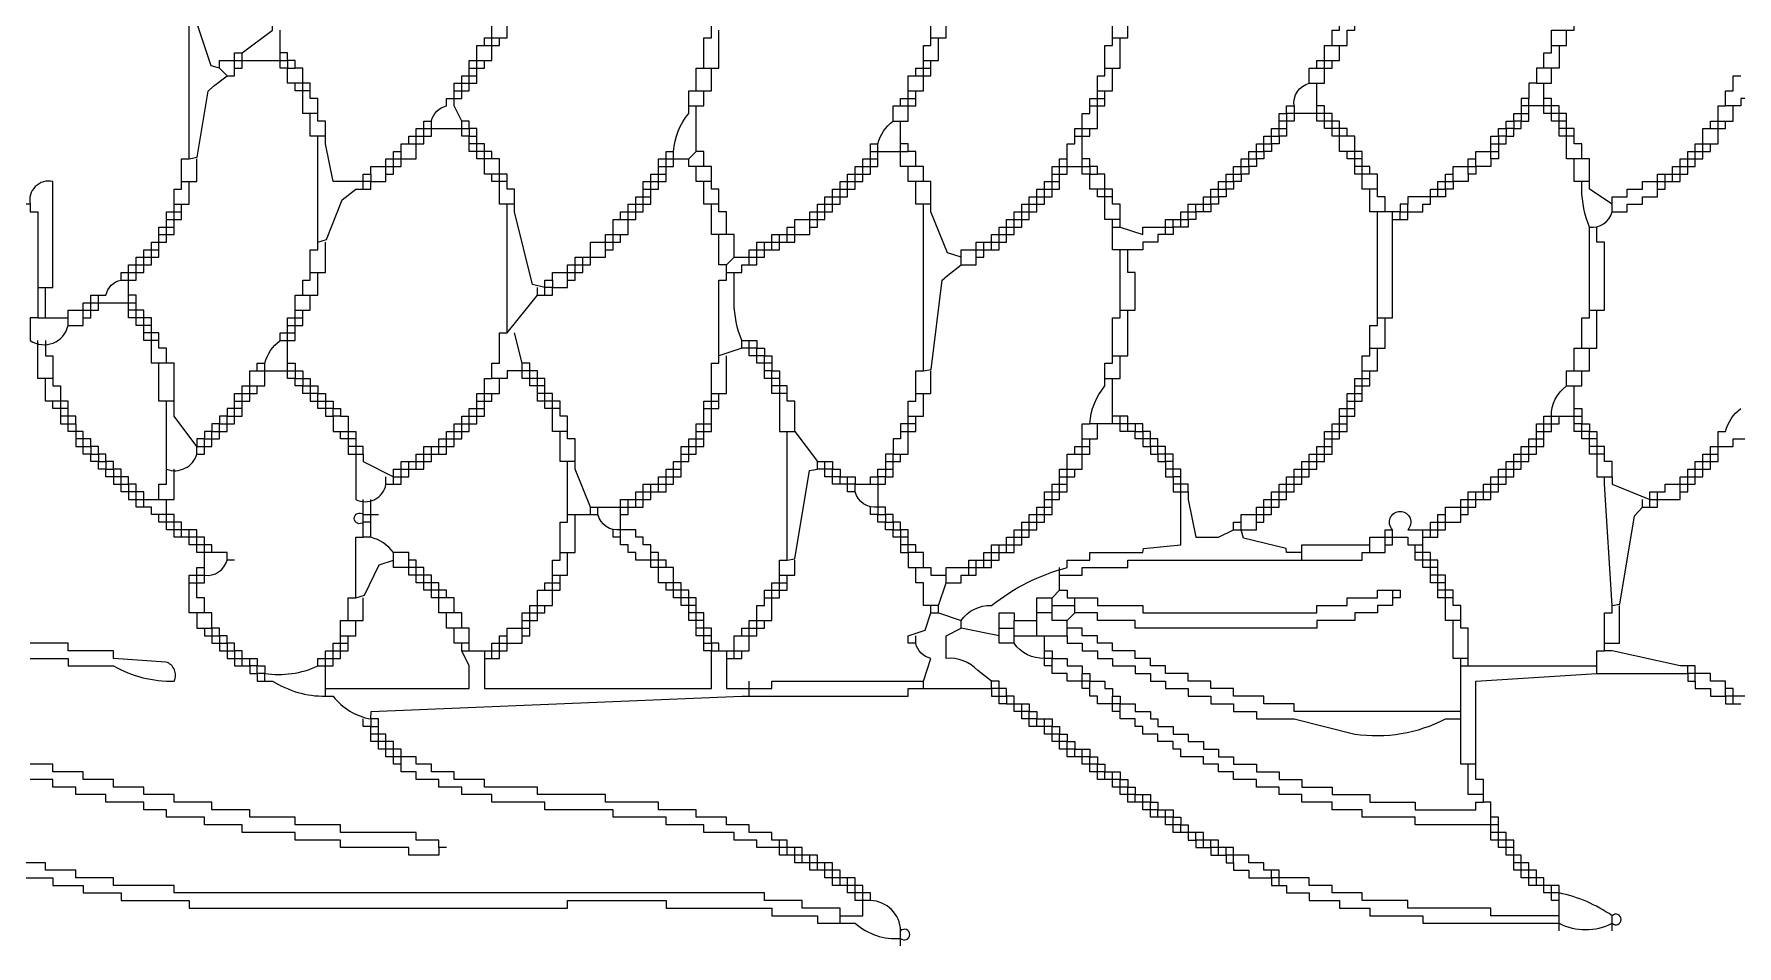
# Model space of a CAD drawing. Extents: x 21 to 958, y 17 to 450.
# Drawn here: x 358.5 to 583.5, y 171 to 291.5 of the extents above; entities that cross this region are included whole.
import ezdxf

# ---------------------------------------------------------------- set-up
doc = ezdxf.new("R2010")
doc.units = 0
doc.layers.get('0').update_dxf_attribs({"linetype": 'CONTINUOUS'})

msp = doc.modelspace()

# ---------------------------------------------------------------- linework, layer by layer
at = {"color": 255, "linetype": 'CONTINUOUS'}
for points in [[(527, 285), (527, 287), (528, 287), (528, 288), (529, 288), (529, 290), (530, 290), (532, 290), (532, 292), (533, 292), (533, 293), (533, 294), (533, 295), (533, 296), (533, 297), (533, 301), (534, 301), (534, 302), (534, 310), (534, 311)], [(447, 287), (447, 291), (448, 291), (448, 292), (448, 297), (449, 297), (449, 298), (449, 307)], [(383, 287), (383, 288), (385, 288), (385, 289), (386, 289), (390, 292), (390, 293), (391, 293), (391, 294), (392, 294), (392, 295), (393, 295), (393, 296), (394, 296), (395, 296), (396, 296), (396, 297), (396, 298), (396, 299), (398, 299), (398, 301)], [(501, 291), (503, 291), (503, 296), (503, 297)], [(414, 284), (415, 284), (415, 285), (416, 285), (417, 285), (417, 286), (417, 287), (417, 288), (417, 290), (418, 290), (418, 291), (419, 291), (419, 293), (420, 293), (422, 293), (422, 295), (422, 296)], [(502, 267), (500, 267), (500, 269), (500, 270), (500, 271), (498, 271), (498, 273), (497, 273), (497, 274), (497, 275), (497, 277), (497, 278), (497, 279), (499, 279), (499, 281), (499, 282), (499, 283), (499, 284), (499, 286), (500, 286), (500, 287), (500, 290), (501, 290), (501, 291), (501, 296)], [(530, 290), (530, 292), (531, 292), (531, 293), (532, 293), (532, 294), (532, 295), (532, 296), (533, 296), (534, 296)], [(558, 287), (558, 289), (559, 289), (559, 290), (559, 292), (560, 292), (562, 292), (562, 295), (562, 296)], [(379, 275), (379, 293), (379, 294)], [(384, 286), (383, 287), (381.9, 287.3), (380, 293)], [(422, 269), (420, 269), (420, 271), (420, 272), (420, 273), (418, 273), (418, 275), (418, 276), (417, 276), (416, 276), (416, 277), (416, 278), (415, 278), (415, 279), (415, 280), (414, 282), (414, 283), (414, 284), (414, 285), (415, 285), (415, 286), (416, 286), (416, 287), (416, 288), (417, 288), (419, 288), (419, 290), (419, 291), (421, 291), (421, 293)], [(477, 291), (479, 291), (479, 293), (479, 294)], [(396, 281), (394, 281), (394, 283), (394, 284), (394, 285), (392, 285), (392, 287), (391, 287), (391, 288), (391, 289), (391, 292)], [(418, 290), (419, 290), (420, 290), (420, 291)], [(476, 288), (478, 288), (478, 290), (478, 291)], [(500, 287), (502, 287), (502, 290), (502, 291)], [(559, 290), (561, 290), (561, 292)], [(375, 265), (376, 265), (377, 265), (377, 266), (377, 267), (377, 268), (377, 269), (377, 271), (378, 271), (378, 272), (378, 275), (379, 275), (380.05, 275.21), (381.49, 283.95), (382.2, 284.6), (384, 286), (385, 286), (385, 287), (385, 288), (386, 288), (386, 289)], [(385, 287), (386, 287), (386, 288), (391, 288), (392, 288), (392, 287), (393, 287)], [(402, 271), (402, 272), (398, 272), (397, 277), (397, 278), (397, 280), (396, 280), (396, 281), (396, 283), (395, 283), (395, 284), (395, 285), (394, 285), (394, 287), (393, 287), (393, 288), (392, 288), (392, 289), (391, 289)], [(416, 287), (417, 287), (418, 287), (418, 288)], [(475, 286), (476, 286), (477, 286), (477, 287), (477, 288)], [(528, 287), (529, 287), (530, 287), (530, 288)], [(560, 290), (560, 289), (560, 287), (558, 287), (557, 287), (557, 285), (556, 285), (556, 283), (555, 283), (555, 282), (555, 281), (555, 280), (554, 280), (554, 279), (553, 279), (553, 278), (552, 278), (552, 277), (552, 276), (552, 275), (551, 275), (551, 274), (549, 274), (549, 273), (548, 273), (548, 272), (546, 272), (546, 271), (545, 271), (545, 270), (544, 270), (543, 270), (540, 270), (540, 269), (539, 269), (539, 268), (540, 268), (540, 269)], [(446, 284), (448, 284), (448, 287)], [(499, 284), (501, 284), (501, 286), (501, 287)], [(557, 285), (559, 285), (559, 287)], [(567, 269), (567, 270), (569, 270), (569, 271), (571, 271), (571, 272), (573, 272), (573, 273), (575, 273), (576, 273), (576, 274), (577, 274), (577, 275), (578, 275), (578, 276), (579, 276), (579, 277), (581, 277), (581, 279), (581, 280), (581, 282), (582, 282), (582, 284), (583, 284), (583, 286), (584, 286)], [(395, 284), (394, 284), (393, 284), (393, 285)], [(445, 282), (447, 282), (447, 284)], [(473, 282), (474, 282), (475, 282), (475, 283), (475, 284)], [(498, 282), (499, 282), (500, 282), (500, 283), (500, 284)], [(536, 271), (536, 273), (535, 273), (534, 273), (533, 273), (533, 274), (533, 275), (533, 276), (531, 276), (531, 278), (530, 278), (530, 279), (529, 279), (529, 280), (528, 280), (528, 281), (528, 282), (528, 285)], [(563, 275), (561, 275), (561, 277), (561, 278), (560, 278), (560, 279), (560, 280), (559, 280), (559, 281), (558, 281), (558, 282), (558, 283), (558, 285)], [(450, 265), (450, 268), (449, 268), (449, 269), (449, 271), (448, 271), (448, 272), (448, 274), (447, 274), (447, 276), (446, 276), (446, 281), (446, 282)], [(472, 280), (472, 282), (473, 282), (473, 283), (474, 283), (475, 283)], [(485, 263), (485, 264), (486, 264), (486, 265), (487, 265), (487, 266), (488, 266), (488, 267), (489, 267), (489, 268), (490, 268), (490, 269), (491, 269), (491, 270), (492, 270), (492, 271), (493, 271), (494, 271), (494, 272), (494, 273), (495, 273), (495, 274), (495, 275), (495, 277), (496, 277), (496, 278), (496, 279), (497, 279), (497, 281), (498, 281), (498, 282), (498, 283), (499, 283), (500, 283)], [(525, 282), (525, 281), (524, 281), (524, 280), (524, 279), (524, 278), (523, 278), (523, 277), (522, 277), (522, 276), (521, 276), (521, 275), (520, 275), (520, 274), (519, 274), (519, 273), (518, 273), (518, 272), (517, 272), (517, 271), (516, 271), (516, 270), (515, 270), (515, 269), (514, 269), (514, 268), (513, 268), (512, 268), (512, 267), (511, 267), (511, 266), (510, 266), (509, 266), (509, 265), (508, 265), (507, 265), (507, 264), (505, 264), (505, 263), (501, 263), (501, 266), (501, 267)], [(539, 267), (539, 268), (537, 268), (537, 270), (536, 270), (536, 271), (534, 271), (534, 273), (534, 274), (534, 275), (534, 276), (533, 276), (533, 278), (532, 278), (532, 279), (531, 279), (531, 280), (530, 280), (530, 281), (529, 281), (529, 282), (528, 282)], [(551, 277), (552, 277), (553, 277), (553, 278), (554, 278), (554, 279), (555, 279), (555, 280), (556, 280), (556, 281), (556, 282), (556, 283)], [(561, 280), (560, 280), (560, 281), (559, 281), (559, 282), (558, 282), (556, 282), (555, 282)], [(567, 268), (567, 269), (564, 271), (564, 272), (564, 275), (563, 275), (563, 277), (562, 277), (562, 278), (562, 279), (561, 279), (561, 280), (561, 281), (560, 281), (560, 282), (559, 282), (559, 283), (558, 283)], [(575, 272), (575, 273), (575, 274), (576, 274), (576, 275), (577, 275), (577, 276), (578, 276), (578, 277), (579, 277), (579, 279), (580, 279), (580, 280), (581, 280), (583, 280), (583, 282)], [(589, 280), (588, 280), (588, 281), (587, 281), (587, 282), (586, 282), (586, 283), (585, 283), (584, 283), (584, 282), (582, 282)], [(397, 278), (395, 278), (395, 280), (395, 281)], [(403, 273), (403, 272), (405, 272), (405, 273), (406, 273), (406, 274), (407, 274), (407, 275), (409, 275), (409, 277), (410, 277), (410, 278), (410, 279), (411, 279), (411, 280)], [(408, 277), (409, 277), (409, 278), (410, 278), (411, 278), (411, 279), (415, 279), (416, 279), (416, 278), (417, 278)], [(426, 257), (426, 258), (424.38, 258.41), (422, 268), (422, 269), (422, 271), (421, 271), (421, 272), (421, 273), (420, 273), (420, 275), (419, 275), (419, 276), (418, 276), (418, 277), (417, 277), (417, 278), (417, 279), (416, 279), (416, 280), (415, 280)], [(475, 274), (473, 274), (473, 276), (473, 277), (473, 280)], [(496, 278), (497, 278), (498, 278), (498, 279)], [(501, 266), (502, 266), (505, 265), (505, 266), (508, 266), (508, 267), (510, 267), (510, 268), (511, 268), (511, 269), (513, 269), (513, 270), (514, 270), (514, 271), (515, 271), (515, 272), (516, 272), (516, 273), (517, 273), (517, 274), (518, 274), (518, 275), (519, 275), (519, 276), (520, 276), (520, 277), (521, 277), (521, 278), (522, 278), (522, 279), (523, 279), (524, 279)], [(532, 278), (531, 278), (531, 279), (530, 279), (530, 280), (529, 280), (529, 281), (528, 281), (525, 281), (525, 280), (524, 280), (523, 280)], [(551, 275), (551, 276), (551, 277), (551, 278), (552, 278), (552, 279), (553, 279), (553, 280), (554, 280), (554, 281), (555, 281), (556, 281)], [(562, 278), (561, 278), (561, 279), (560, 279)], [(580, 279), (581, 279), (582, 279), (582, 280)], [(394, 257), (394, 259), (395, 259), (395, 260), (395, 263), (396, 263), (396, 264), (396, 277), (396, 278)], [(419, 275), (418, 275), (417, 275), (417, 276), (417, 277), (416, 277)], [(450, 260), (452, 260), (452, 261), (453, 261), (453, 262), (454, 262), (455, 262), (455, 263), (456, 263), (457, 263), (457, 264), (458, 264), (459, 264), (459, 265), (461, 265), (461, 266), (462, 266), (462, 267), (463, 267), (463, 268), (464, 268), (464, 269), (465, 269), (465, 270), (466, 270), (466, 271), (467, 271), (467, 272), (468, 272), (468, 273), (468, 274), (469, 274), (470, 274), (470, 275), (470, 276), (470, 277)], [(378, 272), (380, 272), (380, 275)], [(405, 273), (405, 274), (406, 274), (406, 275), (407, 275), (407, 276)], [(434, 263), (434, 264), (435, 264), (435, 265), (437, 265), (437, 267), (437, 268), (438, 268), (438, 269), (439, 269), (439, 270), (439, 271), (439, 272), (440, 272), (440, 273), (441, 273), (441, 274), (441, 275), (442, 275), (442, 276), (443, 276)], [(441, 274), (442, 274), (442, 275), (443, 275), (445, 275), (446, 276)], [(447, 274), (445, 274), (445, 275)], [(450, 261), (451, 262), (453, 262), (453, 263), (454, 263), (454, 264), (456, 264), (456, 265), (458, 265), (458, 266), (459, 266), (459, 267), (461, 267), (461, 268), (462, 268), (462, 269), (463, 269), (463, 270), (464, 270), (464, 271), (465, 271), (465, 272), (466, 272), (466, 273), (467, 273), (467, 274), (468, 274), (468, 275), (469, 275), (470, 275)], [(469, 276), (470, 276), (473, 276), (474, 276)], [(481, 262), (481, 263), (483, 263), (483, 264), (485, 264), (485, 265), (486, 265), (486, 266), (487, 266), (487, 267), (488, 267), (488, 268), (489, 268), (489, 269), (490, 269), (490, 270), (491, 270), (491, 271), (492, 271), (492, 272), (493, 272), (493, 273), (493, 274), (494, 274), (494, 275), (495, 275)], [(502, 266), (502, 267), (502, 269), (501, 269), (501, 270), (501, 271), (500, 271), (500, 273), (499, 273), (499, 274), (498, 274), (498, 275), (497, 275)], [(534, 275), (533, 275), (532, 275), (532, 276)], [(538, 267), (539, 267), (540, 267), (540, 268), (542, 268), (542, 269), (543, 269), (543, 270), (543, 271), (544, 271), (544, 272), (545, 272), (545, 273), (546, 273), (546, 274), (548, 274), (548, 275), (549, 275), (549, 276), (551, 276), (552, 276)], [(548, 273), (548, 274), (549, 274), (549, 275)], [(564, 272), (562, 272), (562, 275)], [(421, 272), (420, 272), (419, 272), (419, 273)], [(439, 271), (440, 271), (441, 271), (441, 272), (441, 273), (442, 273)], [(448, 272), (446, 272), (446, 274)], [(476, 272), (474, 272), (474, 274)], [(493, 273), (494, 273), (494, 274), (495, 274), (497, 274), (498, 274), (498, 273), (499, 273)], [(535, 273), (535, 274), (534, 274), (533, 274)], [(544, 270), (544, 271), (545, 271), (545, 272), (546, 272), (546, 273)], [(573, 271), (573, 272), (574, 272), (574, 273)], [(377, 269), (379, 269), (379, 271), (379, 272)], [(425, 257), (426, 257), (427, 257), (427, 258), (426, 258), (426, 259), (427, 259), (427, 260), (429, 260), (429, 261), (430, 261), (430, 262), (432, 262), (432, 264), (434, 264), (434, 265), (435, 265), (435, 267), (436, 267), (436, 268), (437, 268), (437, 269), (438, 269), (438, 270), (439, 270), (440, 270)], [(449, 269), (447, 269), (447, 271), (447, 272)], [(452, 251), (454, 251), (454, 250), (455, 250), (455, 249), (456, 249), (456, 248), (456, 247), (457, 247), (457, 246), (457, 245), (457, 244), (457, 243), (457, 239), (459, 239), (462, 235), (464, 235), (464, 234), (465, 234), (465, 233), (467, 233), (467, 232), (469, 232), (470, 232), (471, 232), (471, 233), (472, 233), (472, 234), (472, 235), (472, 236), (474, 236), (474, 238), (474, 239), (474, 240), (474, 241), (474, 243), (475, 243), (475, 244), (475, 247), (476, 247), (477.03, 247.16), (478.5, 258.96), (479.2, 259.6), (481, 261), (483, 261), (483, 262), (484, 262), (484, 263), (485, 263), (486, 263), (486, 264), (487, 264), (487, 265), (488, 265), (488, 266), (489, 266), (489, 267), (490, 267), (490, 268), (491, 268), (491, 269), (492, 269), (492, 270), (493, 270), (493, 271), (493, 272), (494, 272)], [(477, 269), (475, 269), (475, 272)], [(501, 270), (500, 270), (499, 270), (499, 271)], [(537, 268), (535, 268), (535, 270), (535, 271)], [(376, 248), (376, 250), (375, 250), (375, 251), (374, 251), (373, 251), (373, 252), (373, 253), (373, 254), (372, 254), (371, 254), (371, 255), (371, 256), (371, 257), (371, 259), (371, 260), (372, 260), (372, 261), (373, 261), (373, 262), (374, 262), (374, 263), (374, 264), (375, 264), (375, 265), (375, 266), (376, 266), (376, 267), (376, 268), (377, 268), (378, 268)], [(376, 267), (377, 267), (378, 267), (378, 268), (378, 269)], [(412, 236), (412, 237), (413, 237), (413, 238), (414, 238), (414, 239), (415, 239), (415, 240), (416, 240), (416, 241), (417, 241), (418, 241), (418, 242), (418, 243), (418, 244), (418, 246), (419, 246), (419, 248), (420, 248), (420, 252), (421, 252), (421, 268), (421, 269)], [(451, 262), (451, 265), (450, 265), (448, 265), (448, 268), (448, 269)], [(510, 266), (510, 267), (511, 267), (511, 268), (512, 268), (512, 269)], [(529, 238), (530, 238), (531, 238), (531, 239), (532, 239), (532, 240), (532, 241), (533, 241), (533, 242), (533, 243), (534, 243), (534, 244), (534, 245), (534, 246), (534, 247), (534, 249), (535, 249), (535, 250), (535, 253), (536, 253), (536, 254), (536, 268)], [(536, 254), (538, 254), (538, 267), (538, 268)], [(370, 259), (371, 259), (372, 259), (372, 260), (373, 260), (373, 261), (374, 261), (374, 262), (375, 262), (375, 263), (375, 264), (376, 264), (376, 265), (376, 266), (377, 266)], [(458, 264), (458, 265), (459, 265), (459, 266)], [(508, 265), (508, 266), (509, 266), (509, 267)], [(564, 255), (566, 255), (566, 264), (565, 264), (565, 265), (565, 266)], [(395, 260), (397, 260), (397, 263), (397, 264)], [(427, 259), (427, 258), (429, 258), (429, 259), (430, 259), (430, 260), (431, 260), (431, 261), (432, 261), (432, 262), (434, 262), (434, 263), (435, 263), (435, 264), (436, 264), (436, 265)], [(432, 229), (436, 229), (436, 230), (438, 230), (438, 231), (439, 231), (439, 232), (441, 232), (441, 233), (442, 233), (442, 234), (443, 234), (443, 235), (444, 235), (445, 235), (445, 236), (446, 236), (446, 237), (447, 237), (447, 238), (447, 239), (448, 239), (448, 240), (448, 241), (448, 242), (448, 243), (448, 244), (448, 248), (449, 248), (449, 249), (449, 259), (450, 259), (450, 260), (450, 261), (449, 261), (449, 265)], [(453, 261), (454, 261), (454, 262), (454, 263), (455, 263), (455, 264)], [(456, 263), (456, 264), (457, 264), (457, 265)], [(483, 262), (483, 263), (484, 263), (484, 264)], [(429, 259), (429, 260), (430, 260), (430, 261), (431, 261), (431, 262)], [(502, 255), (504, 255), (504, 260), (503, 260), (503, 261), (503, 262), (503, 263)], [(399, 241), (398, 241), (398, 242), (397, 242), (396, 242), (396, 243), (396, 244), (395, 244), (394, 244), (394, 245), (393, 245), (393, 246), (392, 246), (392, 247), (392, 248), (392, 251), (392, 252), (392, 253), (392, 254), (393, 254), (393, 255), (393, 257), (394, 257), (396, 257), (396, 259), (396, 260)], [(360, 254), (360, 255), (360, 256), (360, 257), (360, 258)], [(365, 254), (366, 254), (366, 255), (366, 256), (367, 256), (367, 257)], [(380, 236), (380, 237), (377, 241), (377, 242), (377, 243), (377, 248), (376, 248), (374, 248), (374, 250), (374, 251), (374, 252), (374, 253), (374, 254), (373, 254), (373, 255), (372, 255), (372, 256), (372, 257), (371, 257)], [(393, 255), (395, 255), (395, 257)], [(421, 252), (425, 257), (425, 258)], [(363, 253), (365, 253), (365, 254), (365, 255), (366, 255), (367, 255), (367, 256), (368, 256), (371, 256), (372, 256)], [(374, 253), (373, 253), (372, 253), (372, 254), (372, 255), (371, 255)], [(391, 251), (392, 251), (393, 251), (393, 252), (393, 253), (394, 253), (394, 254), (394, 255)], [(501, 249), (503, 249), (503, 254), (503, 255)], [(375, 251), (375, 252), (374, 252), (373, 252)], [(392, 253), (393, 253), (393, 254), (394, 254)], [(429, 239), (427, 239), (427, 241), (427, 242), (427, 243), (426, 243), (425, 243), (425, 244), (425, 245), (424, 245), (424, 246), (423, 246), (423, 247), (423, 248), (422, 252)], [(535, 250), (537, 250), (537, 253), (537, 254)], [(361, 246), (359, 246), (359, 249), (359, 250), (359, 251)], [(360, 251), (360, 250), (360, 249), (361, 249), (361, 246), (361, 245), (362, 245), (362, 243), (362, 242), (362, 241), (362, 240), (363, 240), (364, 240), (364, 239), (364, 238), (364, 237), (365, 237), (366, 237), (366, 236), (367, 236), (367, 235), (368, 235), (368, 234), (369, 234), (369, 233), (369, 232), (370, 232), (371, 232), (371, 231), (371, 230), (372, 230), (373, 230), (375, 230), (377, 230), (377, 232), (377, 233), (377, 234)], [(456, 248), (455, 248), (455, 249), (454, 249), (454, 250), (453, 250), (452, 250), (449, 249)], [(459, 239), (459, 243), (458, 243), (458, 244), (457, 244), (456, 244), (456, 245), (456, 246), (455, 246), (455, 247), (455, 248), (454, 248), (454, 249), (453, 249), (453, 250), (453, 251)], [(534, 247), (536, 247), (536, 249), (536, 250)], [(562, 247), (564, 247), (564, 250)], [(377, 243), (375, 243), (375, 248)], [(448, 244), (450, 244), (450, 248), (450, 249)], [(500, 246), (502, 246), (502, 248), (502, 249)], [(364, 240), (364, 241), (363, 241), (363, 242), (363, 243), (362, 243), (360, 243), (360, 245), (360, 246)], [(388, 247), (389, 247), (392, 247), (393, 247), (393, 246), (394, 246), (394, 245), (395, 245), (395, 244), (395, 243), (396, 243), (397, 243), (397, 242), (397, 241), (398, 241), (398, 239), (400, 239), (400, 238), (400, 237), (400, 236), (401, 236), (402, 236), (402, 235), (406, 233), (407, 233), (407, 234), (408, 234), (408, 235)], [(406, 232), (406, 233), (406, 234), (407, 234), (407, 235), (409, 235), (409, 236), (410, 236), (410, 237), (412, 237), (412, 238), (413, 238), (413, 239), (414, 239), (414, 240), (415, 240), (415, 241), (416, 241), (416, 242), (417, 242), (417, 243), (417, 244), (418, 244), (420, 244), (420, 246)], [(426, 245), (425, 245), (425, 246), (424, 246), (424, 247), (423, 247), (421, 247), (421, 246), (419, 246)], [(457, 246), (456, 246), (456, 247), (455, 247)], [(475, 244), (477, 244), (477, 247)], [(501, 240), (501, 241), (501, 245), (501, 246)], [(520, 227), (520, 228), (521, 228), (521, 229), (522, 229), (522, 230), (523, 230), (523, 231), (524, 231), (524, 232), (525, 232), (525, 233), (526, 233), (526, 234), (527, 234), (527, 235), (528, 235), (528, 236), (529, 236), (530, 236), (530, 237), (530, 238), (530, 239), (531, 239), (531, 240), (531, 241), (531, 242), (532, 242), (532, 243), (532, 244), (533, 244), (533, 245), (533, 246), (534, 246), (535, 246)], [(533, 245), (534, 245), (535, 245), (535, 246), (535, 247)], [(561, 245), (563, 245), (563, 247)], [(363, 242), (362, 242), (361, 242), (361, 243)], [(375, 230), (375, 232), (376, 232), (376, 233), (376, 234), (376, 241), (376, 242), (376, 243)], [(385, 243), (386, 243), (387, 243), (387, 244), (388, 244), (388, 245)], [(417, 243), (418, 243), (419, 243), (419, 244)], [(428, 242), (427, 242), (426, 242), (426, 243), (426, 244), (425, 244)], [(444, 236), (445, 236), (445, 237), (446, 237), (446, 238), (446, 239), (446, 240), (447, 240), (447, 241), (447, 242), (447, 243), (448, 243), (449, 243)], [(447, 242), (448, 242), (449, 242), (449, 243), (449, 244)], [(458, 244), (458, 245), (457, 245), (456, 245)], [(474, 241), (476, 241), (476, 243), (476, 244)], [(532, 243), (533, 243), (533, 244), (534, 244)], [(567, 233), (567, 235), (566, 235), (566, 236), (565, 236), (564, 236), (564, 237), (564, 238), (564, 239), (563, 239), (562, 239), (562, 240), (562, 241), (562, 242), (562, 245)], [(373, 229), (373, 230), (373, 231), (372, 231), (372, 232), (371, 232), (371, 233), (370, 233), (370, 234), (369, 234), (369, 235), (368, 235), (368, 236), (367, 236), (367, 237), (366, 237), (366, 238), (365, 238), (365, 239), (364, 239), (363, 239), (363, 240), (363, 241), (362, 241)], [(405, 232), (406, 232), (407, 232), (407, 233), (408, 233), (408, 234), (409, 234), (410, 234), (410, 235), (411, 235), (411, 236), (412, 236), (413, 236), (413, 237), (414, 237), (414, 238), (415, 238), (415, 239), (416, 239), (416, 240), (417, 240), (417, 241), (417, 242), (418, 242)], [(473, 239), (474, 239), (475, 239), (475, 240), (475, 241)], [(503, 239), (503, 240), (502, 240), (502, 241)], [(531, 241), (532, 241), (532, 242), (533, 242)], [(543, 225), (543, 226), (543, 227), (544, 227), (544, 228), (545, 228), (545, 229), (547, 229), (547, 230), (548, 230), (548, 231), (550, 231), (550, 232), (551, 232), (551, 233), (552, 233), (552, 234), (553, 234), (553, 235), (554, 235), (554, 236), (555, 236), (555, 237), (556, 237), (556, 238), (557, 238), (557, 239), (557, 240), (558, 240), (558, 241), (559, 241), (562, 241), (563, 241)], [(557, 239), (558, 239), (559, 239), (559, 240), (560, 240), (560, 241)], [(401, 238), (400, 238), (399, 238), (399, 239)], [(430, 235), (428, 235), (428, 238), (428, 239)], [(446, 239), (447, 239), (447, 240), (448, 240)], [(475, 240), (474, 240), (473, 240), (473, 239), (473, 238), (472, 238), (472, 236), (471, 236), (471, 235), (471, 234), (471, 233), (470, 233), (470, 232), (470, 229), (470, 228), (471, 228), (471, 227), (472, 227), (472, 226), (473, 226), (473, 225), (473, 224), (473, 223), (474, 223), (474, 221), (476, 221), (477, 221), (477, 220), (479, 220), (479, 221), (482, 221), (482, 222), (484, 222), (484, 223), (485, 223), (485, 224), (487, 224), (487, 225), (488, 225), (488, 226), (489, 226), (489, 227), (490, 227), (490, 228), (491, 228), (491, 229), (492, 229), (492, 230), (492, 231), (493, 231), (493, 232), (494, 232), (495, 232)], [(497, 238), (499, 238), (499, 240)], [(509, 235), (508, 235), (508, 236), (507, 236), (507, 237), (506, 237), (506, 238), (505, 238), (504, 238), (504, 239), (503, 239), (502, 239), (502, 240), (501, 240), (498, 240)], [(504, 240), (504, 239), (505, 239), (505, 238), (505, 237), (506, 237), (506, 236), (507, 236), (507, 235), (508, 235), (508, 234), (508, 233), (509, 233), (509, 232), (509, 231), (510, 231), (511, 231), (511, 230), (512, 225), (515, 225), (517, 226), (518, 226), (520, 226), (520, 227), (521, 227), (521, 228), (522, 228), (522, 229), (523, 229), (523, 230), (524, 230), (524, 231), (525, 231), (525, 232), (526, 232), (526, 233), (527, 233), (527, 234), (528, 234), (528, 235), (529, 235), (529, 236), (529, 237), (530, 237)], [(517, 226), (517, 227), (518, 227), (518, 228), (520, 228), (520, 229), (521, 229), (521, 230), (522, 230), (522, 231), (523, 231), (523, 232), (524, 232), (524, 233), (525, 233), (525, 234), (526, 234), (526, 235), (527, 235), (527, 236), (528, 236), (528, 237), (529, 237), (529, 238), (529, 239), (530, 239), (530, 240), (531, 240), (532, 240)], [(565, 238), (564, 238), (563, 238), (563, 239), (563, 240), (562, 240)], [(571, 229), (572, 229), (572, 230), (572, 231), (574, 231), (574, 232), (576, 232), (576, 233), (577, 233), (577, 234), (578, 234), (578, 235), (579, 235), (579, 236), (580, 236), (580, 237), (581, 237), (583, 237), (583, 238), (586, 238), (587, 239)], [(382, 223), (382, 224), (381, 224), (381, 225), (380, 225), (380, 226), (378, 226), (378, 227), (377, 227), (377, 228), (376, 228), (374, 228), (374, 229), (373, 229), (372, 229), (372, 230), (372, 231), (371, 231), (370, 231), (370, 232), (370, 233), (369, 233), (368, 233), (368, 234), (367, 234), (367, 235), (366, 235), (366, 236), (365, 236), (365, 237), (365, 238), (364, 238)], [(402, 236), (402, 237), (401, 237), (400, 237)], [(409, 234), (409, 235), (410, 235), (410, 236), (411, 236), (411, 237)], [(441, 231), (441, 232), (442, 232), (442, 233), (443, 233), (444, 233), (444, 234), (444, 235), (444, 236), (444, 237), (445, 237), (445, 238), (446, 238), (447, 238)], [(487, 223), (487, 224), (488, 224), (488, 225), (489, 225), (489, 226), (490, 226), (490, 227), (491, 227), (491, 228), (492, 228), (493, 228), (493, 229), (493, 230), (493, 231), (494, 231), (494, 232), (494, 233), (494, 234), (495, 234), (495, 236), (496, 236), (496, 237), (497, 237), (498, 237)], [(496, 236), (497, 236), (498, 236), (498, 237), (498, 238)], [(542, 225), (543, 225), (544, 225), (544, 226), (545, 226), (545, 227), (547, 227), (547, 228), (548, 228), (548, 229), (549, 229), (549, 230), (550, 230), (551, 230), (551, 231), (552, 231), (552, 232), (553, 232), (553, 233), (554, 233), (554, 234), (555, 234), (555, 235), (556, 235), (556, 236), (557, 236), (557, 237), (557, 238), (558, 238)], [(566, 236), (566, 237), (565, 237), (564, 237)], [(418, 209), (419, 209), (420, 209), (420, 210), (421, 210), (421, 211), (423, 211), (423, 212), (424, 212), (424, 213), (424, 214), (424, 215), (425, 215), (425, 216), (427, 216), (427, 218), (427, 219), (427, 220), (427, 222), (428, 222), (428, 223), (428, 227), (429, 227), (429, 228), (429, 234), (429, 235)], [(436, 228), (437, 228), (437, 229), (438, 229), (439, 229), (439, 230), (440, 230), (440, 231), (441, 231), (442, 231), (442, 232), (443, 232), (443, 233), (443, 234), (444, 234)], [(451, 209), (451, 210), (453, 210), (453, 212), (453, 213), (453, 214), (454, 214), (454, 216), (455, 216), (455, 217), (455, 218), (456, 218), (457, 218), (457, 219), (457, 220), (457, 222), (458, 222), (459.03, 222.16), (460.97, 233.84), (462, 234), (462, 235)], [(467, 231), (466, 231), (466, 232), (465, 232), (464, 232), (464, 233), (464, 234), (463, 234), (462, 234)], [(465, 232), (465, 233), (464, 233), (463, 233), (463, 234), (463, 235)], [(469, 232), (469, 233), (470, 233), (470, 234), (471, 234), (472, 234)], [(471, 235), (472, 235), (473, 235), (473, 236)], [(494, 233), (495, 233), (496, 233), (496, 234)], [(510, 233), (509, 233), (509, 234), (508, 234)], [(576, 231), (577, 231), (577, 232), (578, 232), (578, 233), (579, 233), (579, 234), (580, 234), (580, 235), (580, 236), (581, 236)], [(438, 229), (438, 230), (439, 230), (439, 231), (440, 231), (440, 232)], [(511, 231), (511, 232), (510, 232), (509, 232)], [(565, 207), (565, 208), (565, 210), (566, 210), (566, 211), (566, 215), (567, 215), (567, 216), (566, 232), (566, 233)], [(378, 225), (378, 226), (377, 226), (377, 227), (376, 227), (376, 228), (376, 230)], [(402, 225), (402, 226), (402, 227), (402, 228), (402, 229), (402, 230)], [(403, 225), (403, 226), (403, 227), (403, 228), (403, 229), (403, 230)], [(436, 225), (436, 226), (436, 228), (436, 229), (437, 229), (437, 230)], [(547, 228), (547, 229), (548, 229), (548, 230), (549, 230), (549, 231)], [(572, 229), (573, 229), (573, 230), (573, 231)], [(385, 222), (384, 222), (384, 223), (382, 223), (381, 223), (380, 223), (380, 224), (379, 224), (379, 225), (378, 225), (377, 225), (377, 226), (376, 226), (376, 227), (375, 227), (375, 228)], [(428, 223), (430, 223), (430, 227), (430, 228)], [(429, 228), (432, 228), (433, 228)], [(474, 225), (473, 225), (472, 225), (472, 226), (471, 226), (471, 227), (470, 227), (470, 228), (469, 228), (469, 229)], [(479, 219), (481, 219), (481, 220), (482, 220), (483, 220), (483, 221), (484, 221), (485, 221), (485, 222), (486, 222), (486, 223), (487, 223), (488, 223), (488, 224), (489, 224), (489, 225), (490, 225), (490, 226), (491, 226), (491, 227), (492, 227), (492, 228), (492, 229), (493, 229)], [(381, 215), (381, 217), (380, 217), (380, 218), (380, 219), (380, 220), (381, 220), (381, 221), (381, 223), (381, 224), (380, 224), (380, 225), (379, 225), (379, 226)], [(442, 221), (441, 221), (440, 221), (440, 222), (438, 222), (438, 223), (437, 223), (437, 224), (436, 224), (436, 225), (435, 225), (435, 226)], [(494, 220), (495, 220), (497, 220), (497, 221), (498, 221), (503, 221), (503, 222), (504, 222), (505, 222), (524, 222), (525, 222), (526, 222), (534, 222), (534, 223), (535, 223), (537, 223), (537, 224), (538, 224), (538, 225), (540, 225), (540, 224), (542, 224)], [(537, 224), (537, 225), (538, 225), (538, 226)], [(547, 214), (545, 214), (545, 216), (545, 217), (544, 217), (544, 218), (544, 219), (543, 219), (543, 220), (543, 221), (543, 222), (542, 222), (542, 223), (542, 224), (542, 225), (542, 226)], [(397, 204), (397, 205), (397, 208), (397, 209), (398, 209), (398, 210), (399, 210), (399, 211), (399, 212), (399, 214), (400, 214), (400, 217), (401, 217), (402.14, 217.34), (404.1, 221.34), (406, 222), (406, 223)], [(427, 220), (429, 220), (429, 222), (429, 223)], [(449, 210), (449, 211), (448, 211), (448, 212), (447, 212), (446, 212), (446, 213), (446, 214), (445, 214), (445, 215), (445, 216), (445, 217), (444, 217), (444, 218), (443, 218), (443, 219), (441, 219), (441, 221), (441, 222), (440, 222), (440, 223)], [(475, 223), (474, 223), (474, 224), (473, 224)], [(484, 221), (484, 222), (485, 222), (485, 223), (486, 223), (486, 224)], [(548, 208), (548, 209), (548, 213), (547, 213), (547, 214), (547, 216), (546, 216), (546, 217), (546, 218), (545, 218), (545, 219), (545, 220), (544, 220), (544, 221), (543, 221), (542, 221), (542, 222), (541, 222), (541, 223), (541, 224)], [(544, 221), (544, 222), (543, 222), (543, 223), (542, 223), (541, 223)], [(386, 208), (386, 209), (386, 210), (385, 210), (385, 211), (384, 211), (384, 212), (383, 212), (383, 213), (382, 213), (382, 215), (381, 215), (379, 215), (379, 217), (379, 218), (379, 219), (379, 220), (380, 220), (380, 221), (381, 221)], [(413, 217), (412, 217), (412, 218), (411, 218), (410, 218), (410, 219), (409, 219), (409, 220), (408, 220), (408, 221), (406, 221), (406, 222)], [(414, 215), (412, 215), (412, 217), (411, 217), (411, 218), (411, 219), (410, 219), (410, 220), (409, 220), (409, 221), (408, 221), (408, 222)], [(457, 220), (459, 220), (459, 222)], [(478, 216), (476, 216), (476, 219), (475, 219), (475, 221)], [(482, 220), (482, 221), (483, 221), (483, 222)], [(493, 215), (493, 216), (493, 217), (494, 218), (494, 220), (494, 221)], [(423, 212), (423, 213), (423, 214), (423, 215), (424, 215), (424, 216), (425, 216), (425, 218), (426, 218), (426, 219), (427, 219), (428, 219)], [(426, 218), (427, 218), (428, 218), (428, 219), (428, 220)], [(446, 216), (445, 216), (444, 216), (444, 217), (443, 217), (443, 218), (442, 218), (442, 219)], [(447, 211), (448, 211), (448, 210), (449, 210), (451, 210), (451, 212), (452, 212), (452, 213), (453, 213), (454, 213), (454, 214), (456, 214), (456, 216), (456, 217), (457, 217), (457, 218), (458, 218), (458, 219), (458, 220)], [(455, 217), (456, 217), (456, 218), (456, 219), (457, 219), (458, 219)], [(478, 215), (478, 216), (479, 219), (479, 220)], [(545, 219), (544, 219), (544, 220), (543, 220)], [(400, 214), (402, 214), (402, 217)], [(423, 214), (424, 214), (425, 214), (425, 215), (426, 215), (426, 216)], [(475, 211), (474, 211), (474, 212), (476.25, 212.75), (477, 215), (477, 216)], [(538, 218), (538, 217), (538, 216), (536, 216), (536, 215), (533, 215), (533, 214), (528, 214), (528, 213), (504, 213), (504, 214), (499, 214), (499, 215), (496, 215), (495, 214), (493, 214), (493, 215), (491, 215)], [(491, 212), (491, 214), (491, 215), (491, 217), (493, 217)], [(493, 216), (495, 216), (496, 216)], [(494, 218), (495, 218), (495, 217), (499, 217), (499, 216), (505, 216), (505, 215), (528, 215), (528, 216), (532, 216), (532, 217), (536, 217), (536, 218), (539, 218), (539, 217), (538, 217)], [(496, 215), (496, 216), (496, 217)], [(546, 217), (545, 217), (545, 218), (544, 218)], [(566, 211), (568, 211), (568, 215), (568, 216)], [(399, 212), (401, 212), (401, 214)], [(415, 213), (413, 213), (413, 215)], [(447, 214), (446, 214), (446, 215), (445, 215)], [(452, 212), (453, 212), (454, 212), (454, 213), (455, 213), (455, 214)], [(486, 212), (486, 213), (486, 215), (488, 215), (488, 214), (491, 214)], [(488, 211), (488, 212), (488, 213), (488, 214)], [(495, 212), (495, 213), (495, 214)], [(548, 209), (546, 209), (546, 213), (546, 214)], [(416, 211), (414, 211), (414, 213)], [(415, 210), (416, 210), (419, 210), (419, 211), (420, 211), (420, 212), (421, 212), (421, 213), (423, 213), (424, 213)], [(419, 209), (419, 210), (420, 210), (420, 211), (421, 211), (421, 212)], [(448, 212), (448, 213), (447, 213), (446, 213)], [(486, 213), (488, 213)], [(493, 208), (493, 209), (492, 209), (492, 210), (492, 212)], [(547, 202), (525, 202), (525, 203), (521, 203), (521, 204), (517, 204), (517, 205), (514, 205), (514, 206), (511, 206), (511, 207), (508, 207), (508, 208), (506, 208), (506, 209), (504, 209), (504, 210), (501, 210), (501, 211), (499, 211), (499, 212), (497, 212), (497, 213), (495, 213)], [(396, 208), (396, 209), (397, 209), (397, 210), (398, 210), (398, 211), (399, 211), (400, 211)], [(397, 205), (416, 205), (416, 208), (415, 210), (415, 211)], [(450, 209), (451, 209), (452, 209), (452, 210)], [(450, 210), (450, 209), (450, 205), (453, 205), (456, 205), (456, 206), (476, 206)], [(492, 210), (493, 210), (493, 209), (495, 209), (495, 208), (497, 208), (497, 207), (498, 207), (498, 206), (500, 206), (500, 205), (501, 205), (501, 204), (502, 204), (502, 203), (504, 203), (504, 202), (506, 202), (506, 201), (507, 201), (507, 200), (509, 200), (509, 199), (511, 199), (511, 198), (513, 198), (513, 197), (515, 197), (515, 196), (517, 196), (517, 195), (520, 195), (520, 194), (523, 194), (523, 193), (526, 193), (526, 192), (530, 192), (530, 191), (535, 191), (535, 190), (541, 190), (541, 189), (549, 189), (549, 190), (550, 190)], [(593, 201), (592, 201), (588, 201), (588, 202), (587, 202), (587, 203), (585, 203), (585, 204), (583, 204), (583, 205), (582, 205), (582, 206), (580, 206), (580, 207), (578, 207), (578, 208), (576, 208), (567, 210), (566, 210)], [(389, 206), (389, 207), (388, 207), (388, 208), (387, 208), (387, 209)], [(552, 187), (551, 187), (541, 187), (541, 188), (534, 188), (534, 189), (530, 189), (530, 190), (526, 190), (526, 191), (523, 191), (523, 192), (520, 192), (520, 193), (517, 193), (517, 194), (515, 194), (515, 195), (513, 195), (513, 196), (510, 196), (510, 197), (509, 197), (509, 198), (507, 198), (507, 199), (505, 199), (505, 200), (504, 200), (504, 201), (502, 201), (502, 202), (501, 202), (501, 203), (499, 203), (499, 204), (498, 204), (498, 205), (498, 206), (497, 206), (497, 207)], [(549, 195), (547, 195), (547, 201), (547, 202), (547, 208), (547, 209)], [(547, 208), (548, 208), (565, 208)], [(560, 177), (559, 177), (559, 178), (558, 178), (558, 179), (558, 180), (557, 180), (557, 181), (556, 181), (556, 182), (555, 182), (555, 183), (554, 183), (554, 184), (553, 184), (553, 185), (552, 185), (551, 185), (551, 186), (551, 187), (551, 188), (551, 190), (550, 190), (550, 191), (550, 193), (549, 193), (549, 194), (549, 195), (549, 206), (565, 207), (576, 207), (577, 207), (577, 206), (578, 206), (578, 205), (580, 205), (580, 204), (582, 204), (582, 203), (583, 203), (584, 203)], [(578, 206), (578, 207), (577, 207), (577, 208)], [(453, 204), (453, 205), (453, 206)], [(487, 203), (486, 203), (486, 204), (486, 205), (485, 205), (485, 206)], [(583, 203), (583, 204), (582, 204), (582, 205)], [(491, 200), (491, 201), (490, 201), (490, 202), (489, 202), (489, 203)], [(502, 202), (502, 203), (501, 203), (501, 204)], [(404, 200), (404, 201), (403, 201), (403, 200), (404, 200)], [(496, 196), (495, 196), (495, 197), (494, 197), (494, 198), (494, 199), (493, 199), (493, 200), (492, 200), (492, 201)], [(469, 177), (469, 178), (468, 178), (468, 179), (467, 179), (467, 180), (465, 180), (465, 181), (464, 181), (464, 182), (462, 182), (462, 183), (460, 183), (460, 184), (458, 184), (458, 185), (456, 185), (456, 186), (453, 186), (453, 187), (450, 187), (450, 188), (446, 188), (446, 189), (441, 189), (441, 190), (434, 190), (434, 191), (425, 191), (425, 192), (418, 192), (418, 193), (414, 193), (414, 194), (411, 194), (411, 195), (409, 195), (409, 196), (407, 196), (407, 197), (406, 197), (406, 198), (405, 198), (405, 199), (404, 199), (403, 199)], [(407, 195), (407, 196), (406, 196), (406, 197), (405, 197), (405, 198), (404, 198), (404, 199), (404, 200)], [(500, 193), (500, 194), (499, 194), (499, 195), (498, 195), (498, 196), (497, 196), (497, 197)], [(412, 184), (412, 185), (409, 185), (409, 186), (399, 186), (399, 187), (393, 187), (393, 188), (387, 188), (387, 189), (382, 189), (382, 190), (377, 190), (377, 191), (373, 191), (373, 192), (369, 192), (369, 193), (365, 193), (365, 194), (361, 194), (361, 195), (358, 195)], [(504, 190), (503, 190), (503, 191), (503, 192), (502, 192), (502, 193), (501, 193), (501, 194)], [(550, 191), (548, 191), (548, 193), (548, 194), (548, 195)], [(507, 188), (507, 189), (506, 189), (506, 190), (505, 190), (505, 191)], [(510, 186), (510, 187), (509, 187), (509, 188), (508, 188), (508, 189)], [(458, 183), (458, 184), (457, 184), (457, 185)], [(513, 184), (513, 185), (512, 185), (512, 186)], [(515, 183), (515, 184), (514, 184), (514, 185)], [(460, 182), (460, 183), (459, 183), (459, 184)], [(462, 181), (462, 182), (461, 182), (461, 183)], [(517, 182), (517, 183), (516, 183), (516, 184)], [(465, 175), (465, 176), (460, 176), (460, 177), (455, 177), (455, 178), (377, 178), (377, 179), (369, 179), (369, 180), (364, 180), (364, 181), (360, 181), (360, 182), (356, 182)], [(465, 179), (464, 179), (464, 180), (464, 181), (463, 181), (463, 182)], [(465, 174), (465, 175), (468, 175), (468, 177), (468, 178), (467, 178), (467, 179), (466, 179), (466, 180)], [(523, 179), (523, 180), (522, 180), (522, 181)], [(557, 179), (556, 179), (556, 180), (555, 180), (555, 181), (555, 182), (554, 182)], [(560, 173), (560, 174), (560, 175), (560, 177), (560, 178), (559, 178), (559, 179)]]:
    msp.add_lwpolyline(points, dxfattribs=at)
for points in [[(461, 266), (461, 267), (462, 267), (462, 268), (463, 268), (463, 269), (464, 269), (464, 270), (465, 270), (465, 271), (466, 271), (466, 272), (467, 272), (467, 273), (468, 273), (469, 273), (469, 274), (469, 275), (469, 276), (469, 277), (470, 277, -0.165178), (472, 280), (474, 280), (474, 282), (474, 283), (474, 284), (476, 284), (476, 286), (476, 287), (476, 288), (476, 290), (477, 290), (477, 291), (477, 293)], [(436, 267), (437, 267), (438, 267), (438, 268), (439, 268), (439, 269), (440, 269), (440, 270), (440, 271), (440, 272), (441, 272), (442, 272), (442, 273), (442, 274), (443, 274), (443, 275), (443, 276, -0.160749), (445, 281), (445, 282), (445, 284), (446, 284), (446, 287), (447, 287), (449, 287), (449, 291), (449, 292)], [(513, 268), (513, 269), (514, 269), (514, 270), (515, 270), (515, 271), (516, 271), (516, 272), (517, 272), (517, 273), (518, 273), (518, 274), (519, 274), (519, 275), (520, 275), (520, 276), (521, 276), (521, 277), (522, 277), (522, 278), (523, 278), (523, 279), (523, 280), (523, 281), (524, 281), (524, 282), (525, 282, -0.389934), (527, 285), (529, 285), (529, 287), (529, 288), (531, 288), (531, 290)], [(396, 264), (397.14, 264.34), (399.2, 269.6), (401, 271), (402, 271), (403, 271), (403, 272), (402, 272), (402, 273), (403, 273), (403, 274), (405, 274), (405, 275), (406, 275), (406, 276), (407, 276), (407, 277), (408, 277), (408, 278), (409, 278), (409, 279), (410, 279), (410, 280), (411, 280, -0.295923), (413, 282), (413, 283), (414, 283), (415, 283), (415, 284), (416, 284), (416, 285), (416, 286), (417, 286)], [(564, 266, 0.389934), (567, 268), (569, 268), (569, 269), (571, 269), (571, 270), (573, 270), (573, 271), (574, 271), (574, 272), (575, 272), (576, 272), (576, 273), (577, 273), (577, 274), (578, 274), (578, 275), (579, 275), (579, 276), (580, 276), (580, 277)], [(359, 258), (361, 258), (361, 272, 0.55894), (358, 269), (356, 269), (356, 268), (355, 268), (355, 267), (354, 267), (354, 266), (352, 266), (352, 265), (350, 265), (350, 264), (348, 264), (348, 263), (345, 263), (345, 262), (343, 262), (343, 261), (340, 261), (340, 260)], [(563, 250), (563, 254), (564, 254), (564, 255), (564, 264), (564, 265), (564, 266, -0.09017), (563, 271), (563, 272)], [(358, 269), (358, 268), (359, 268), (359, 258), (359, 257), (359, 256), (359, 255), (359, 254), (358, 254), (358, 251, 0.531894), (363, 253), (363, 254)], [(359, 254), (360, 254), (363, 254), (363, 255), (365, 255), (365, 256), (366, 256), (366, 257), (368, 257, -0.295923), (370, 259), (370, 260), (371, 260), (371, 261), (372, 261), (372, 262), (373, 262), (373, 263), (374, 263), (375, 263)], [(492, 230), (493, 230), (494, 230), (494, 231), (495, 231), (495, 232), (495, 233), (495, 234), (497, 234), (497, 236), (497, 237), (497, 238), (497, 240), (498, 240, -0.160749), (500, 245), (500, 246), (500, 248), (501, 248), (501, 249), (501, 254), (502, 254), (502, 255), (502, 260), (502, 261), (502, 262), (502, 263)], [(452, 250), (452, 251, -0.09017), (451, 256), (451, 259), (451, 260)], [(550, 230), (550, 231), (551, 231), (551, 232), (552, 232), (552, 233), (553, 233), (553, 234), (554, 234), (554, 235), (555, 235), (555, 236), (556, 236), (556, 237), (557, 237), (558, 237), (558, 238), (558, 239), (558, 240), (559, 240), (559, 241, -0.254994), (561, 245), (561, 247), (562, 247), (562, 250), (563, 250), (565, 250), (565, 254), (565, 255)], [(386, 242), (385, 242), (384, 242), (384, 241), (383, 241), (383, 240), (382, 240), (382, 239), (381, 239), (381, 238), (380, 238), (380, 237), (381, 237), (381, 238), (382, 238), (382, 239), (383, 239), (383, 240), (384, 240), (384, 241), (385, 241), (385, 242), (385, 243), (385, 244), (386, 244), (386, 245), (387, 245), (387, 247), (388, 247), (388, 248), (389, 248, -0.165178), (391, 251), (391, 252), (392, 252), (393, 252)], [(376, 234, 0.44169), (380, 236), (381, 236), (381, 237), (382, 237), (382, 238), (383, 238), (383, 239), (384, 239), (384, 240), (385, 240), (385, 241), (386, 241), (386, 242), (386, 243), (386, 244), (387, 244), (387, 245), (389, 245), (389, 247), (389, 248)], [(392, 248), (393, 248), (393, 247), (394, 247), (394, 246), (395, 246), (395, 245), (396, 245), (396, 244), (397, 244), (397, 243), (398, 243), (398, 242), (399, 242), (399, 241), (400, 241), (400, 239), (401, 239), (401, 238), (401, 237), (401, 236), (401, 235), (401, 230, 0.504798), (405, 232), (405, 233)], [(477, 215), (478, 215), (481, 214, -0.254994), (485, 216, -0.101814), (495, 221), (495, 222), (498, 222), (498, 223), (505, 223), (505.1, 223.52), (510, 224), (510, 230), (510, 231), (510, 232), (510, 233), (510, 234), (509, 234), (509, 235), (509, 236), (508, 236), (508, 237), (507, 237), (507, 238), (506, 238), (506, 239), (505, 239), (505, 240), (503, 240), (503, 241), (501, 241)], [(562, 242), (563, 242), (563, 241), (563, 240), (564, 240), (564, 239), (565, 239), (565, 238), (565, 237), (565, 236), (565, 235), (565, 233), (567, 233), (567, 232), (572, 230), (573, 230), (574, 230), (576, 230), (576, 231), (576, 232), (577, 232), (577, 233), (578, 233), (578, 234), (579, 234), (579, 235), (580, 235), (581, 235), (581, 236), (581, 237), (581, 239), (582, 239, -0.165178), (584, 242)], [(476, 221), (476, 223), (475, 223), (475, 224), (474, 224), (474, 225), (474, 226), (473, 226), (473, 227), (472, 227), (472, 228), (471, 228), (471, 229), (470, 229, -0.389934), (467, 231), (467, 232), (466, 232), (466, 233)], [(403, 227), (402, 227, -2.414214), (402, 228), (403, 228), (404, 228)], [(418, 210), (418, 209), (418, 205), (448, 205), (448, 210), (447, 210), (447, 211), (447, 212), (447, 213), (447, 214), (447, 215), (446, 215), (446, 216), (446, 217), (445, 217), (445, 218), (444, 218), (444, 219), (443, 219), (443, 221), (442, 221), (442, 222), (441, 222), (441, 223), (440, 223), (440, 224), (439, 224), (439, 225), (438, 225), (438, 226), (436, 226, -0.389934), (433, 228), (433, 229)], [(535, 223), (535, 224), (535, 225), (537, 225), (537, 226), (538, 226, -2.414214), (540, 226), (543, 226), (544, 226), (544, 227), (545, 227), (545, 228)], [(379, 219), (380, 219), (381, 219), (381, 220, 0.389934), (384, 222)], [(380, 215), (380, 213), (382, 213), (382, 212), (383, 212), (383, 211), (384, 211), (384, 210), (385, 210), (385, 209), (386, 209), (388, 209), (388, 208), (389, 208), (389, 207, 0.14448), (396, 208), (397, 208), (398, 208), (398, 209), (399, 209), (399, 210), (400, 210), (400, 211), (400, 212)], [(560, 175), (551, 175), (551, 176), (540, 176), (540, 177), (534, 177), (534, 178), (530, 178), (530, 179), (527, 179), (527, 180), (523, 180), (523, 181), (521, 181), (521, 182), (519, 182), (519, 183), (517, 183), (517, 184), (515, 184), (515, 185), (513, 185), (513, 186), (511, 186), (510, 186), (509, 186), (509, 187), (508, 187), (508, 188), (507, 188), (506, 188), (506, 189), (505, 189), (505, 190), (504, 190), (504, 191), (503, 191), (502, 191), (502, 192), (501, 192), (501, 193), (500, 193), (499, 193), (499, 194), (498, 194), (498, 195), (497, 195), (497, 196), (496, 196), (496, 197), (495, 197), (495, 198), (494, 198), (493, 198), (493, 199), (492, 199), (492, 200), (491, 200), (490, 200), (490, 201), (489, 201), (489, 202), (488, 202), (488, 203), (488, 204), (487, 204), (487, 205), (486, 205), (486, 206), (485, 206), (483.2, 207.4, 0.22642), (479, 209), (479, 212), (481, 213), (481, 214)], [(381, 213), (381, 212), (382, 212), (382, 211), (383, 211), (383, 210), (384, 210), (384, 209), (385, 209), (385, 208), (386, 208), (387, 208), (387, 207), (388, 207), (388, 206), (389, 206), (390, 206, 0.140539), (397, 204), (398, 204, 0.1854), (403, 201), (403.04, 202), (452, 204), (453, 204), (454, 204), (455, 204), (456, 204), (474, 204), (474, 205), (475, 205), (476, 205), (485, 205), (485, 204), (486, 204), (487, 204), (487, 203), (488, 203), (490, 203), (490, 202), (491, 202), (491, 201), (493, 201), (493, 200), (494, 200), (494, 199), (495, 199), (495, 198), (496, 198), (496, 197), (498, 197), (498, 196), (499, 196), (499, 195), (500, 195), (500, 194), (502, 194), (502, 193), (503, 193), (503, 192), (504, 192), (504, 191), (506, 191), (506, 190), (507, 190), (507, 189), (509, 189), (509, 188), (510, 188), (510, 187), (511, 187), (511, 186), (511, 185), (512, 185), (512, 184), (513, 184), (514, 184), (514, 183), (515, 183), (516, 183), (516, 182), (517, 182), (517, 181), (519, 181), (519, 180), (521, 180), (522, 180), (522, 179), (523, 179), (524, 179), (524, 178), (527, 178), (527, 177), (530, 177), (531, 177), (531, 176), (534, 176), (535, 176), (535, 175), (540, 175), (541, 175), (542, 175), (542, 174), (551, 174), (552, 174), (553, 174), (554, 174), (555, 174), (556, 174), (557, 174), (558, 174), (559, 174), (560, 174, 0.241199), (567, 174), (567, 175, 0.10101), (560, 178), (560, 179), (558, 179), (557, 179), (557, 180), (556, 180), (556, 181), (555, 181), (554, 181), (554, 182), (554, 183), (553, 183), (553, 184), (552, 184), (552, 185), (552, 186), (551, 186)], [(476, 205), (476, 206), (477, 209, -0.295923), (475, 211), (475, 212)], [(498, 205), (497, 205), (497, 206), (495, 206), (495, 207), (493, 207), (493, 208), (492, 208), (492, 209, -0.254994), (488, 211), (486, 211), (486, 212), (481, 213)], [(488, 212), (491, 212), (495, 212), (495, 211), (497, 211), (497, 210), (499, 210), (499, 209), (501, 209), (501, 208), (504, 208), (504, 207), (506, 207), (506, 206), (508, 206), (508, 205), (511, 205), (511, 204), (514, 204), (514, 203), (517, 203), (517, 202), (520, 202), (520, 201), (525, 201), (533, 199, 0.155479), (545, 201), (546, 201), (547, 201)], [(358, 209), (363, 209), (363, 208), (369, 208, 0.137394), (377, 206, 0.465428), (375.93, 208.51), (369, 209), (369, 210), (363, 210), (363, 211), (358, 211)], [(567, 173), (567, 174, 2.414214), (567, 175)], [(473, 171), (473, 172, 2.414214), (473, 173)]]:
    msp.add_lwpolyline(points, format="xyb", dxfattribs=at)
at = {"color": 254, "linetype": 'CONTINUOUS'}
for points in [[(474, 284), (474, 286), (475, 286), (475, 287), (476, 287), (477, 287)], [(481, 261), (481, 262), (479.2, 262.6), (477, 268), (477, 269), (477, 272), (476, 272), (476, 274), (475, 274), (475, 276), (474, 276), (474, 277), (473, 277)], [(476, 247), (476, 268), (476, 269)], [(432, 228), (432, 229), (430, 234), (430, 235), (430, 238), (429, 238), (429, 239), (429, 241), (428, 241), (428, 242), (428, 243), (427, 243), (427, 244), (426, 244), (426, 245), (426, 246), (425, 246), (425, 247), (424, 247), (424, 248), (423, 248)], [(458, 222), (458, 239)], [(567, 216), (568.03, 216.16), (569.97, 227.84), (571, 229), (571, 230)], [(401, 217), (401, 225), (402, 225)], [(526, 222), (526, 223), (524, 223), (523.92, 223.51), (518.3, 224.9), (518, 226), (518, 227)], [(413, 184), (412, 184), (412, 183), (408, 183), (408, 184), (399, 184), (399, 185), (393, 185), (393, 186), (386, 186), (386, 187), (381, 187), (381, 188), (376, 188), (376, 189), (373, 189), (373, 190), (368, 190), (368, 191), (364, 191), (364, 192), (361, 192), (361, 193), (358, 193)], [(554, 184), (554, 185), (553, 185), (553, 186), (552, 186), (552, 187), (552, 188), (551, 188)]]:
    msp.add_lwpolyline(points, dxfattribs=at)
for points in [[(416, 210), (416, 211), (416, 213), (415, 213), (415, 215), (414, 215), (414, 217), (413, 217), (413, 218), (412, 218), (412, 219), (411, 219), (411, 220), (410, 220), (410, 221), (409, 221), (409, 222), (408, 222), (408, 223), (406, 223, 0.165178), (403, 225), (402, 225)], [(357, 180), (360, 180), (361, 180), (361, 179), (364, 179), (365, 179), (365, 178), (369, 178), (370, 178), (370, 177), (377, 177), (378, 177), (379, 177), (379, 176), (429, 176), (429, 177), (430, 177), (431, 177), (432, 177), (433, 177), (434, 177), (435, 177), (436, 177), (437, 177), (438, 177), (439, 177), (440, 177), (441, 177), (442, 177), (442, 176), (455, 176), (456, 176), (456, 175), (460, 175), (461, 175), (462, 175), (462, 174), (465, 174), (466, 174), (467, 174, 0.204141), (473, 172), (473, 173, 0.397929), (469, 177), (468, 177), (467, 177), (467, 178), (466, 178), (466, 179), (465, 179), (465, 180), (464, 180), (463, 180), (463, 181), (462, 181), (461, 181), (461, 182), (460, 182), (459, 182), (459, 183), (458, 183), (457, 183), (457, 184), (456, 184), (454, 184), (454, 185), (453, 185), (451, 185), (451, 186), (450, 186), (447, 186), (447, 187), (446, 187), (442, 187), (442, 188), (441, 188), (435, 188), (435, 189), (434, 189), (426, 189), (426, 190), (425, 190), (419, 190), (419, 191), (418, 191), (415, 191), (415, 192), (414, 192), (412, 192), (412, 193), (411, 193), (409, 193), (409, 194), (407, 194), (407, 195), (406, 195), (406, 196), (405, 196), (405, 197), (404, 197), (404, 198), (403, 198), (403, 199), (403, 200), (402, 200), (402, 201)]]:
    msp.add_lwpolyline(points, format="xyb", dxfattribs=at)
at = {"color": 253, "linetype": 'CONTINUOUS'}
msp.add_lwpolyline([(526, 223), (526, 224), (535, 224)], dxfattribs=at)

doc.saveas('drawing.dxf')
